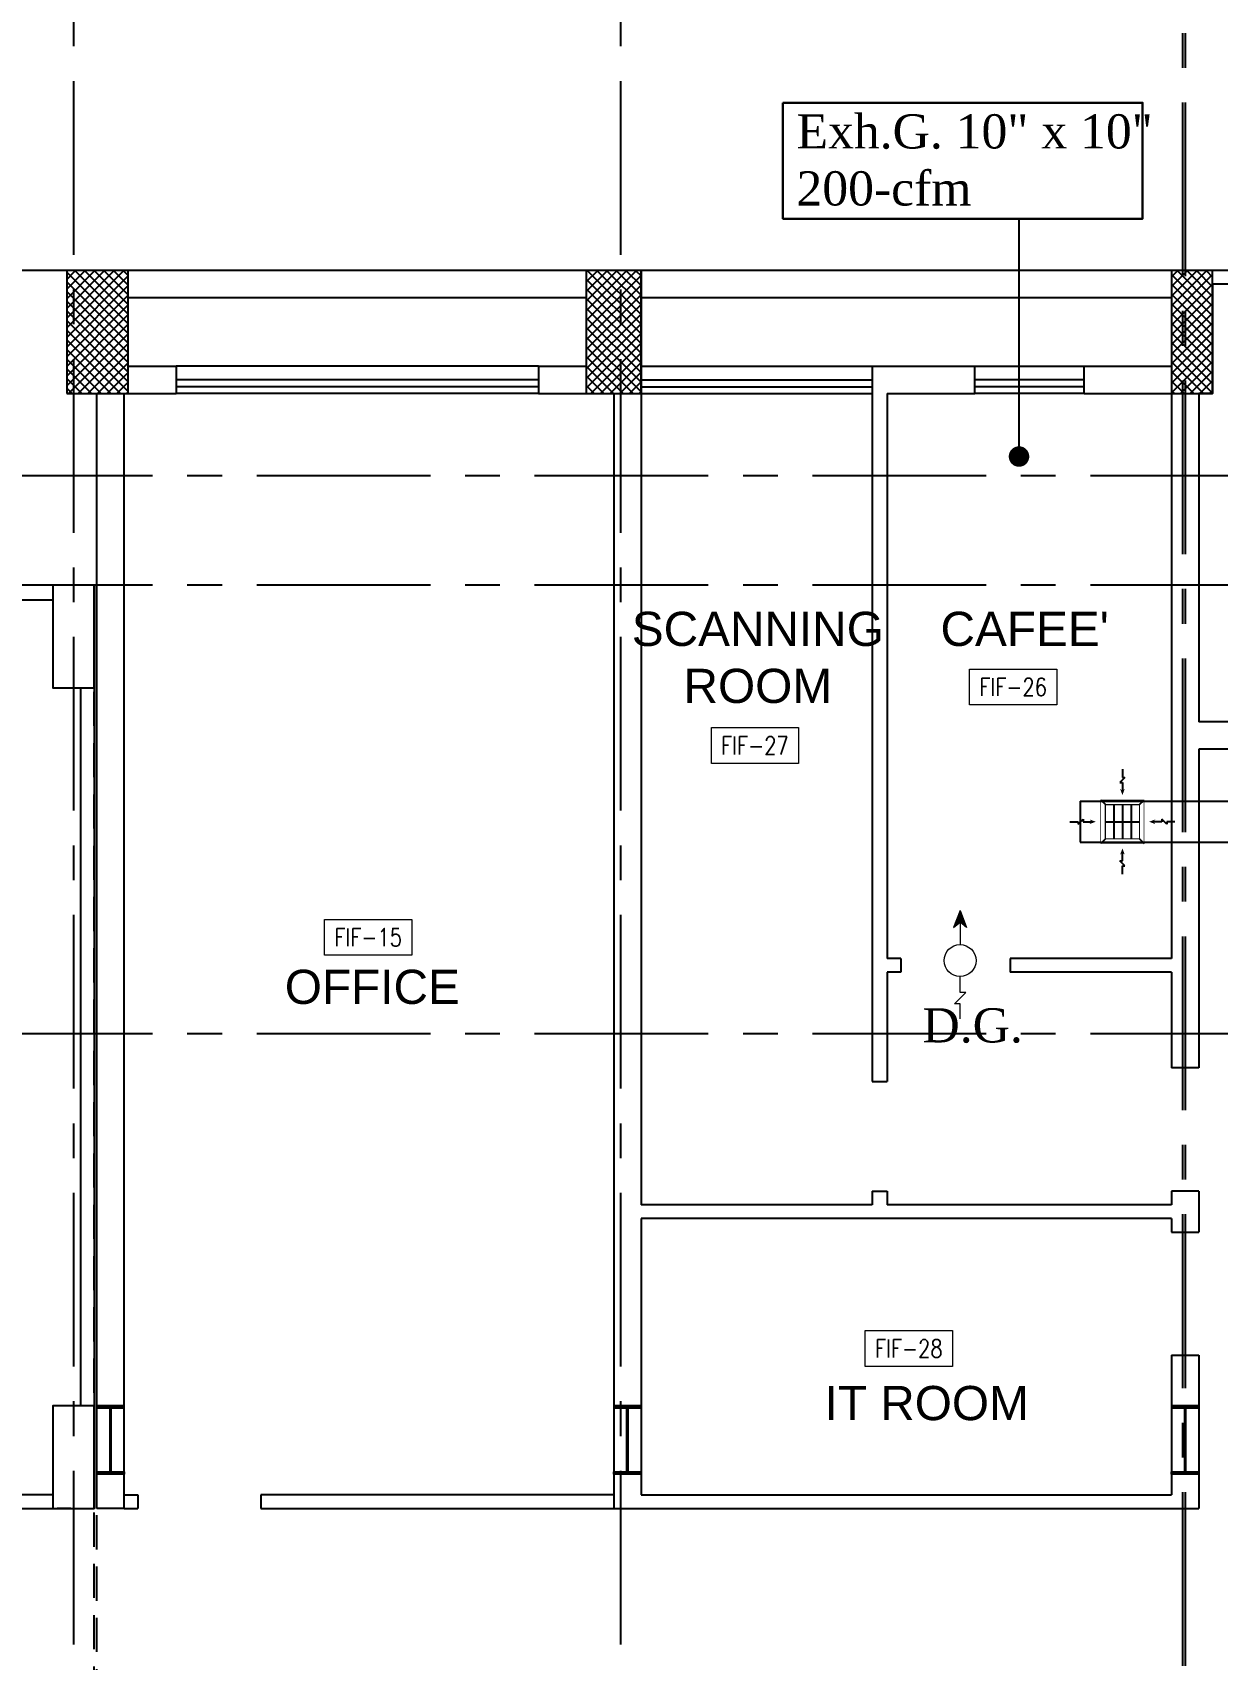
# Model space of a CAD drawing. Extents: x -462 to -395, y 38 to 356.
# Drawn here: x -421.26 to -412.59, y 258.59 to 270.48 of the extents above; entities that cross this region are included whole.
import ezdxf
from ezdxf.enums import TextEntityAlignment as Align

# ---------------------------------------------------------------- set-up
doc = ezdxf.new("R2010")
doc.units = 0
doc.header["$MEASUREMENT"] = 0
doc.linetypes.add('CENTERX2', pattern=[101.6, 63.5, -12.7, 12.7, -12.7])
doc.linetypes.add('HIDDEN', pattern=[0.375, 0.25, -0.125])
for name, color, linetype in [('05_AC-EX.DUCT', 1, 'Continuous'), ('AXIS', 1, 'CENTERX2'), ('COL', 2, 'Continuous'), ('COLHATCH', 5, 'Continuous'), ('column', 6, 'Continuous'), ('elev', 2, 'Continuous'), ('FASEL', 253, 'Continuous'), ('M-DIFUSER', 195, 'Continuous'), ('Ties', 5, 'Continuous'), ('WALL', 4, 'Continuous'), ('WIN', 5, 'Continuous'), ('ZONE TEXT', 73, 'Continuous')]:
    doc.layers.add(name, color=color, linetype=linetype)
for name, color, linetype, lineweight in [('09_AC-F.DAMPER', 2, 'Continuous', 35), ('A-SYMB-RMNU', 4, 'Continuous', 9), ('AC-TEXT', 15, 'Continuous', 30), ('LOUVER', 9, 'Continuous', 9)]:
    doc.layers.add(name, color=color, linetype=linetype, lineweight=lineweight)
doc.styles.add('AC', font='romans.shx', dxfattribs={"height": 0.2})
doc.styles.add('ROMANS-TITLE', font='ROMANS.shx', dxfattribs={"width": 0.8})
doc.styles.add('RS-DIM', font='xarb.shx', dxfattribs={"width": 0.9})
doc.dimstyles.new('Dim100', dxfattribs={"dimtxt": 0.25, "dimasz": 0.15, "dimexe": 0.2, "dimexo": 0.2, "dimgap": 0.04, "dimtad": 3, "dimrnd": 0.0005, "dimzin": 0, "dimdsep": 46, "dimtxsty": 'RS-DIM', "dimblk": 'ARCHTICK', "dimcen": 0.2, "dimdle": 0.2, "dimse1": 1, "dimse2": 1, "dimclrd": 1, "dimclre": 8, "dimclrt": 74, "dimadec": 0, "dimazin": 0, "dimtfac": 1, "dimtofl": 0, "dimtmove": 1, "dimatfit": 3, "dimldrblk": 'OPEN90', "dimfxl": 0.2, "dimtolj": 1, "dimtzin": 0, "dimarcsym": 0})
pattern_1 = [(45, (860.911442, 526.841553), (-0.01347038418, 0.01347038418), []), (45, (860.920422, 526.841553), (-0.01347038418, 0.01347038418), [])]
pattern_2 = [(45, (868.771442, 526.841553), (-0.01347038418, 0.01347038418), []), (45, (868.780422, 526.841553), (-0.01347038418, 0.01347038418), [])]
pattern_3 = [(45, (864.691442, 526.841553), (-0.01347038418, 0.01347038418), []), (45, (864.700422, 526.841553), (-0.01347038418, 0.01347038418), [])]
pattern_4 = [(45, (-233.06965, 51.165443), (-0.035355339, 0.035355339), []), (135, (-233.06965, 51.165443), (-0.035355339, -0.035355339), [])]

# ---------------------------------------------------------------- blocks, each defined once
blk = doc.blocks.new('A$C0B8779AA')
at = {"layer": 'M-DIFUSER', "color": 122}
for p, q in [((0.2836, 0.4593), (0.2617, 0.4373)), ((0.2617, 0.4373), (0.2727, 0.4373)), ((0.2727, 0.4953), (0.2727, 0.4593)), ((0.2727, 0.4593), (0.2836, 0.4593)), ((0.2727, 0.4373), (0.2727, 0.4001)), ((0.0425, 0.2652), (0.0786, 0.2652)), ((0.0786, 0.2542), (0.1006, 0.2762)), ((0.0786, 0.2652), (0.0786, 0.2542)), ((0.1006, 0.2762), (0.1006, 0.2652)), ((0.1006, 0.2652), (0.1377, 0.2652)), ((0.4448, 0.2652), (0.4076, 0.2652)), ((0.4448, 0.2762), (0.4448, 0.2652)), ((0.4667, 0.2542), (0.4448, 0.2762)), ((0.5028, 0.2652), (0.4667, 0.2652)), ((0.4667, 0.2652), (0.4667, 0.2542)), ((0.2617, 0.0931), (0.2727, 0.0931)), ((0.2836, 0.0712), (0.2617, 0.0931)), ((0.2727, 0.0931), (0.2727, 0.1303)), ((0.2727, 0.0351), (0.2727, 0.0712)), ((0.2727, 0.0712), (0.2836, 0.0712))]:
    blk.add_line(p, q, dxfattribs=at)
at = {"layer": 'M-DIFUSER'}
for p, q in [((0.1977, 0.3402), (0.1777, 0.3602)), ((0.3477, 0.3402), (0.3677, 0.3602)), ((0.2352, 0.3402), (0.2352, 0.1902)), ((0.2727, 0.3402), (0.2727, 0.1902)), ((0.3102, 0.3402), (0.3102, 0.1902)), ((0.1977, 0.2652), (0.3477, 0.2652)), ((0.1977, 0.1902), (0.1777, 0.1702)), ((0.3477, 0.1902), (0.3677, 0.1702))]:
    blk.add_line(p, q, dxfattribs=at)
at = {"layer": 'M-DIFUSER', "color": 21, "const_width": 0.00288}
blk.add_lwpolyline([(0.1777, 0.3602), (0.3677, 0.3602), (0.3677, 0.1702), (0.1777, 0.1702)], close=True, dxfattribs=at)
at = {"layer": 'M-DIFUSER', "const_width": 0.0048}
blk.add_lwpolyline([(0.1977, 0.3402), (0.3477, 0.3402), (0.3477, 0.1902), (0.1977, 0.1902)], close=True, dxfattribs=at)
at = {"layer": 'M-DIFUSER', "color": 122}
for points in [[(0.2829, 0.4097), (0.2727, 0.4011), (0.2727, 0.3822), (0.2624, 0.4097)], [(0.1282, 0.2549), (0.1368, 0.2652), (0.1556, 0.2652), (0.1282, 0.2755)], [(0.4171, 0.2549), (0.4085, 0.2652), (0.3897, 0.2652), (0.4171, 0.2755)], [(0.2829, 0.1208), (0.2727, 0.1293), (0.2727, 0.1482), (0.2624, 0.1208)]]:
    blk.add_solid(points, dxfattribs=at)
blk = doc.blocks.new('DOT')
at = {"color": 0, "linetype": 'ByBlock'}
blk.add_line((-0.5, 0), (-1, 0), dxfattribs=at)
at = {"color": 0, "linetype": 'ByBlock', "const_width": 0.5}
blk.add_lwpolyline([(-0.25, 0, 1), (0.25, 0, 1)], format="xyb", close=True, dxfattribs=at)
blk = doc.blocks.new('LOUVER')
at = {"layer": 'LOUVER', "color": 2}
for p, q in [((0, 0), (0, -0.137)), ((0.052, -0.137), (-0.052, -0.24)), ((0, -0.137), (0.052, -0.137)), ((-0.052, -0.24), (0, -0.24)), ((0, -0.24), (0, -0.385)), ((0, -0.969), (0, -0.677)), ((-0.059, -0.833), (0, -0.882)), ((0, -0.989), (-0.059, -0.833)), ((0, -0.989), (0.059, -0.833)), ((0.059, -0.833), (0, -0.882))]:
    blk.add_line(p, q, dxfattribs=at)
blk.add_circle((0, -0.531), 0.146, dxfattribs=at)
for points in [[(-0.059, -0.833), (0, -0.989), (0, -0.882)], [(0.059, -0.833), (0, -0.989), (0, -0.882)]]:
    blk.add_solid(points, dxfattribs=at)
blk = doc.blocks.new('A-ROOM')
at = {"layer": 'A-SYMB-RMNU'}
blk.add_lwpolyline([(-425, 175), (425, 175), (425, -175), (-425, -175)], close=True, dxfattribs=at)
at = {"layer": 'A-SYMB-RMNU', "style": 'ROMANS-TITLE', "width": 0.8}
blk.add_attdef('ROOM-NO', text='', height=175, dxfattribs=at).set_placement((0, 0), align=Align.MIDDLE)

msp = doc.modelspace()

# ---------------------------------------------------------------- hatches: boundary and pattern name
at = {"layer": 'COLHATCH', "linetype": 'Continuous'}
h = msp.add_hatch(dxfattribs=at)
h.set_pattern_fill('_USER', color=252, scale=0.05, angle=45, style=0, double=1, pattern_type=0)
h.set_pattern_definition(pattern_4)
h.paths.add_polyline_path([(-412.63, 268.745), (-412.93, 268.745), (-412.93, 267.845), (-412.63, 267.845)])
h.paths.add_polyline_path([(-410.63, 268.745), (-411.43, 268.745), (-411.43, 268.445), (-410.63, 268.445)])
h.paths.add_polyline_path([(-410.83, 263.165), (-411.63, 263.165), (-411.63, 262.865), (-410.83, 262.865)])
h.paths.add_polyline_path([(-408.28, 263.165), (-409.08, 263.165), (-409.08, 262.865), (-408.28, 262.865)])
h.paths.add_polyline_path([(-408.68, 266.745), (-408.98, 266.745), (-408.98, 266.145), (-408.68, 266.145)])
h.paths.add_polyline_path([(-410.537, 251.895), (-411.637, 251.895), (-411.637, 251.595), (-410.784, 251.595, -0.011587), (-410.8, 250.91), (-410.55, 250.899, 0.01656)])
h.paths.add_polyline_path([(-410.732, 249.165), (-410.985, 249.165, -0.040808), (-411.574, 246.827), (-411.337, 246.745, 0.04151)])
h.paths.add_polyline_path([(-412.63, 249.765), (-412.93, 249.765), (-412.93, 248.865), (-412.63, 248.865)])
h.paths.add_polyline_path([(-416.76, 249.765), (-417.16, 249.765), (-417.16, 248.865), (-416.76, 248.865)])
h.paths.add_polyline_path([(-420.56, 249.765), (-421.01, 249.765), (-421.01, 248.865), (-420.56, 248.865)])
h.paths.add_polyline_path([(-420.81, 247.945), (-421.11, 247.945), (-421.11, 247.045), (-420.81, 247.045)])
h.paths.add_polyline_path([(-428.81, 249.765), (-429.11, 249.765), (-429.11, 248.865), (-428.81, 248.865)])
h.paths.add_polyline_path([(-428.81, 247.945), (-429.11, 247.945), (-429.11, 247.045), (-428.81, 247.045)])
h.paths.add_polyline_path([(-428.81, 267.595), (-429.11, 267.595), (-429.11, 266.995), (-428.81, 266.995)])
h.paths.add_polyline_path([(-420.56, 268.745), (-421.01, 268.745), (-421.01, 267.845), (-420.56, 267.845)])
h.paths.add_polyline_path([(-428.81, 270.945), (-429.11, 270.945), (-429.11, 270.345), (-428.81, 270.345)])
h.paths.add_polyline_path([(-430.16, 268.745), (-435.86, 268.745), (-435.86, 266.995), (-435.56, 266.995), (-435.56, 268.445), (-430.46, 268.445), (-430.46, 266.995), (-430.16, 266.995)])
h.paths.add_polyline_path([(-435.56, 270.945), (-435.86, 270.945), (-435.86, 270.345), (-435.56, 270.345)])
h.paths.add_polyline_path([(-444.91, 268.745), (-445.36, 268.745), (-445.36, 267.845), (-444.91, 267.845)])
h.paths.add_polyline_path([(-448.71, 268.745), (-449.11, 268.745), (-449.11, 267.845), (-448.71, 267.845)])
h.paths.add_polyline_path([(-452.99, 268.745), (-453.29, 268.745), (-453.29, 267.845), (-452.99, 267.845)])
h.paths.add_polyline_path([(-454.49, 268.745), (-455.29, 268.745), (-455.29, 268.445), (-454.49, 268.445)])
h.paths.add_polyline_path([(-456.94, 266.745), (-457.24, 266.745), (-457.24, 266.145), (-456.94, 266.145)])
h.paths.add_polyline_path([(-454.29, 263.165), (-455.09, 263.165), (-455.09, 262.865), (-454.29, 262.865)])
h.paths.add_polyline_path([(-456.84, 263.165), (-457.64, 263.165), (-457.64, 262.865), (-456.84, 262.865)])
h.paths.add_polyline_path([(-456.84, 258.165), (-457.64, 258.165), (-457.64, 257.865), (-456.84, 257.865)])
h.paths.add_polyline_path([(-454.29, 258.115), (-455.19, 258.115), (-455.19, 257.865), (-454.29, 257.865)])
h.paths.add_polyline_path([(-454.282, 251.895), (-455.382, 251.895, 0.01656), (-455.369, 250.899), (-455.119, 250.91, -0.011587), (-455.135, 251.595), (-454.282, 251.595)])
h.paths.add_polyline_path([(-454.934, 249.165), (-455.188, 249.165, 0.04151), (-454.582, 246.745), (-454.346, 246.827, -0.040808)])
h.paths.add_polyline_path([(-452.99, 249.765), (-453.29, 249.765), (-453.29, 248.865), (-452.99, 248.865)])
h.paths.add_polyline_path([(-448.76, 249.765), (-449.16, 249.765), (-449.16, 248.865), (-448.76, 248.865)])
h.paths.add_polyline_path([(-444.91, 249.765), (-445.36, 249.765), (-445.359, 248.865), (-444.909, 248.865)])
h.paths.add_polyline_path([(-444.81, 247.945), (-445.11, 247.945), (-445.11, 247.045), (-444.81, 247.045)])
h.paths.add_polyline_path([(-436.81, 249.765), (-437.11, 249.765), (-437.11, 248.865), (-436.81, 248.865)])
h.paths.add_polyline_path([(-436.81, 247.945), (-437.11, 247.945), (-437.11, 247.045), (-436.81, 247.045)])
h = msp.add_hatch(dxfattribs=at)
h.set_pattern_fill('_USER', color=252, scale=0.05, angle=45, style=0, double=1, pattern_type=0)
h.set_pattern_definition(pattern_4)
h.paths.add_polyline_path([(-416.81, 268.745), (-417.21, 268.745), (-417.21, 267.845), (-416.81, 267.845)])
at = {"layer": 'Ties'}
h = msp.add_hatch(dxfattribs=at)
h.set_pattern_fill('ANSI32', color=252, scale=0.002, style=0)
h.set_pattern_definition(pattern_1)
h.paths.add_polyline_path([(-420.59, 260.445), (-420.79, 260.445), (-420.79, 260.429), (-420.59, 260.429)])
h = msp.add_hatch(dxfattribs=at)
h.set_pattern_fill('ANSI32', color=252, scale=0.002, style=0)
h.set_pattern_definition(pattern_1)
h.paths.add_polyline_path([(-420.685, 260.429), (-420.695, 260.429), (-420.695, 259.961), (-420.685, 259.961)])
h = msp.add_hatch(dxfattribs=at)
h.set_pattern_fill('ANSI32', color=252, scale=0.002, style=0)
h.set_pattern_definition(pattern_3)
h.paths.add_polyline_path([(-416.81, 260.445), (-417.01, 260.445), (-417.01, 260.429), (-416.81, 260.429)])
h = msp.add_hatch(dxfattribs=at)
h.set_pattern_fill('ANSI32', color=252, scale=0.002, style=0)
h.set_pattern_definition(pattern_3)
h.paths.add_polyline_path([(-416.905, 260.429), (-416.915, 260.429), (-416.915, 259.961), (-416.905, 259.961)])
h = msp.add_hatch(dxfattribs=at)
h.set_pattern_fill('ANSI32', color=252, scale=0.002, style=0)
h.set_pattern_definition(pattern_2)
h.paths.add_polyline_path([(-412.73, 260.445), (-412.93, 260.445), (-412.93, 260.429), (-412.73, 260.429)])
h = msp.add_hatch(dxfattribs=at)
h.set_pattern_fill('ANSI32', color=252, scale=0.002, style=0)
h.set_pattern_definition(pattern_2)
h.paths.add_polyline_path([(-412.825, 260.429), (-412.835, 260.429), (-412.835, 259.961), (-412.825, 259.961)])
h = msp.add_hatch(dxfattribs=at)
h.set_pattern_fill('ANSI32', color=252, scale=0.002, style=0)
h.set_pattern_definition(pattern_1)
h.paths.add_polyline_path([(-420.59, 259.961), (-420.79, 259.961), (-420.79, 259.945), (-420.59, 259.945)])
h = msp.add_hatch(dxfattribs=at)
h.set_pattern_fill('ANSI32', color=252, scale=0.002, style=0)
h.set_pattern_definition(pattern_3)
h.paths.add_polyline_path([(-416.81, 259.961), (-417.01, 259.961), (-417.01, 259.945), (-416.81, 259.945)])
h = msp.add_hatch(dxfattribs=at)
h.set_pattern_fill('ANSI32', color=252, scale=0.002, style=0)
h.set_pattern_definition(pattern_2)
h.paths.add_polyline_path([(-412.73, 259.961), (-412.93, 259.961), (-412.93, 259.945), (-412.73, 259.945)])

# ---------------------------------------------------------------- linework, layer by layer
at = {"layer": '05_AC-EX.DUCT', "linetype": 'Continuous'}
for p, q in [((-413.598, 264.865), (-410.605, 264.865)), ((-413.598, 264.865), (-413.598, 264.565)), ((-413.598, 264.865), (-410.605, 264.865)), ((-413.598, 264.865), (-413.598, 264.565)), ((-413.598, 264.565), (-410.505, 264.565)), ((-413.598, 264.565), (-410.505, 264.565))]:
    msp.add_line(p, q, dxfattribs=at)
at = {"layer": 'AC-TEXT', "color": 34, "linetype": 'Continuous'}
msp.add_lwpolyline([(-415.772, 269.972), (-413.142, 269.972), (-413.142, 269.123), (-415.772, 269.123)], close=True, dxfattribs=at)
at = {"layer": 'AXIS', "color": 252, "linetype": 'CENTERX2', "ltscale": 0.02}
for p, q in [((-420.96, 274.194), (-420.96, 241.746)), ((-416.96, 274.194), (-416.96, 241.746)), ((-412.85, 274.037), (-412.85, 241.903)), ((-412.83, 274.037), (-412.83, 241.903)), ((-406.158, 268.745), (-459.761, 268.745)), ((-406.158, 267.245), (-459.761, 267.245)), ((-406.158, 266.445), (-459.761, 266.445)), ((-406.158, 263.165), (-459.761, 263.165))]:
    msp.add_line(p, q, dxfattribs=at)
at = {"layer": 'COL', "color": 252, "linetype": 'Continuous'}
for points in [[(-420.81, 266.445), (-421.11, 266.445), (-421.11, 265.695), (-420.81, 265.695)], [(-420.81, 260.445), (-421.11, 260.445), (-421.11, 259.695), (-420.81, 259.695)]]:
    msp.add_lwpolyline(points, close=True, dxfattribs=at)
at = {"layer": 'column'}
for points in [[(-421.01, 267.845), (-420.56, 267.845), (-420.56, 268.745), (-421.01, 268.745)], [(-416.81, 268.745), (-417.21, 268.745), (-417.21, 267.845), (-416.81, 267.845)], [(-417.21, 267.845), (-416.81, 267.845), (-416.81, 268.745), (-417.21, 268.745)], [(-412.93, 267.845), (-412.63, 267.845), (-412.63, 268.745), (-412.93, 268.745)]]:
    msp.add_lwpolyline(points, close=True, dxfattribs=at)
at = {"layer": 'elev', "color": 252}
for p, q in [((-417.21, 268.745), (-420.56, 268.745)), ((-412.93, 268.745), (-416.81, 268.745)), ((-417.21, 268.545), (-420.56, 268.545)), ((-412.93, 268.545), (-416.81, 268.545))]:
    msp.add_line(p, q, dxfattribs=at)
at = {"layer": 'FASEL', "linetype": 'HIDDEN'}
for points in [[(-424.81, 251.695), (-421.11, 251.695), (-421.11, 251.165), (-420.81, 251.165), (-420.81, 266.445)], [(-424.79, 251.675), (-421.13, 251.675), (-421.13, 251.145), (-420.79, 251.145), (-420.79, 265.915)]]:
    msp.add_lwpolyline(points, dxfattribs=at)
at = {"layer": 'Ties', "color": 252}
for points in [[(-420.79, 260.429), (-420.59, 260.429), (-420.59, 260.445), (-420.79, 260.445)], [(-417.01, 260.429), (-416.81, 260.429), (-416.81, 260.445), (-417.01, 260.445)], [(-412.93, 260.429), (-412.73, 260.429), (-412.73, 260.445), (-412.93, 260.445)], [(-420.79, 259.961), (-420.59, 259.961), (-420.59, 259.945), (-420.79, 259.945)], [(-417.01, 259.961), (-416.81, 259.961), (-416.81, 259.945), (-417.01, 259.945)], [(-412.93, 259.961), (-412.73, 259.961), (-412.73, 259.945), (-412.93, 259.945)]]:
    msp.add_lwpolyline(points, close=True, dxfattribs=at)
for points in [[(-420.695, 260.429), (-420.695, 259.961)], [(-420.685, 259.961), (-420.685, 260.429)], [(-416.915, 260.429), (-416.915, 259.961)], [(-416.905, 259.961), (-416.905, 260.429)], [(-412.835, 260.429), (-412.835, 259.961)], [(-412.825, 259.961), (-412.825, 260.429)]]:
    msp.add_lwpolyline(points, dxfattribs=at)
at = {"layer": 'WALL', "color": 252, "linetype": 'Continuous'}
for p, q in [((-421.01, 268.745), (-421.01, 267.845)), ((-420.56, 268.745), (-421.01, 268.745)), ((-420.56, 268.045), (-420.56, 268.745)), ((-416.81, 268.745), (-417.21, 268.745)), ((-417.21, 268.745), (-417.21, 268.045)), ((-416.81, 268.745), (-416.81, 261.915)), ((-412.93, 268.745), (-412.93, 268.045)), ((-412.33, 268.745), (-412.93, 268.745)), ((-412.33, 268.645), (-412.63, 268.645)), ((-412.63, 268.645), (-412.63, 267.845)), ((-420.56, 268.045), (-420.21, 268.045)), ((-420.21, 268.045), (-420.21, 267.845)), ((-417.56, 268.045), (-417.56, 267.845)), ((-417.56, 268.045), (-417.21, 268.045)), ((-415.12, 268.045), (-415.12, 262.815)), ((-415.12, 268.045), (-414.37, 268.045)), ((-414.37, 267.845), (-414.37, 268.045)), ((-413.57, 267.845), (-413.57, 268.045)), ((-413.57, 268.045), (-412.93, 268.045)), ((-421.01, 267.845), (-420.79, 267.845)), ((-420.79, 259.695), (-420.79, 267.845)), ((-420.59, 259.695), (-420.59, 267.845)), ((-420.59, 267.845), (-420.21, 267.845)), ((-417.56, 267.845), (-417.01, 267.845)), ((-417.01, 267.845), (-417.01, 259.695)), ((-415.01, 267.845), (-415.01, 263.715)), ((-415.01, 267.845), (-414.37, 267.845)), ((-413.57, 267.845), (-412.93, 267.845)), ((-412.93, 267.845), (-412.93, 263.715)), ((-412.73, 267.845), (-412.73, 265.445)), ((-412.63, 267.845), (-412.73, 267.845)), ((-420.81, 266.445), (-423.08, 266.445)), ((-420.81, 266.445), (-420.81, 259.695)), ((-421.11, 266.335), (-422.97, 266.335)), ((-421.11, 266.335), (-421.11, 265.695)), ((-421.11, 265.695), (-420.91, 265.695)), ((-420.91, 265.695), (-420.91, 260.445)), ((-412.23, 265.445), (-412.73, 265.445)), ((-412.73, 265.245), (-412.73, 262.915)), ((-412.23, 265.245), (-412.73, 265.245)), ((-414.91, 263.715), (-415.01, 263.715)), ((-414.91, 263.715), (-414.91, 263.615)), ((-412.93, 263.715), (-414.11, 263.715)), ((-414.11, 263.715), (-414.11, 263.615)), ((-415.01, 263.615), (-415.01, 262.815)), ((-414.91, 263.615), (-415.01, 263.615)), ((-412.93, 263.615), (-414.11, 263.615)), ((-412.93, 263.615), (-412.93, 262.915)), ((-412.73, 262.915), (-412.93, 262.915)), ((-415.12, 262.815), (-415.01, 262.815)), ((-415.12, 261.915), (-416.81, 261.915)), ((-415.12, 262.015), (-415.01, 262.015)), ((-415.12, 262.015), (-415.12, 261.915)), ((-415.01, 262.015), (-415.01, 261.915)), ((-412.93, 261.915), (-415.01, 261.915)), ((-412.73, 262.015), (-412.93, 262.015)), ((-412.93, 262.015), (-412.93, 261.915)), ((-412.73, 262.015), (-412.73, 261.715)), ((-412.93, 261.815), (-416.81, 261.815)), ((-416.81, 261.815), (-416.81, 259.795)), ((-412.93, 261.815), (-412.93, 261.715)), ((-412.93, 261.715), (-412.73, 261.715)), ((-412.93, 260.815), (-412.73, 260.815)), ((-412.93, 260.815), (-412.93, 259.795)), ((-412.73, 260.815), (-412.73, 259.695)), ((-420.91, 260.445), (-421.11, 260.445)), ((-421.11, 260.445), (-421.11, 259.695)), ((-416.81, 259.795), (-412.93, 259.795)), ((-421.11, 259.695), (-420.81, 259.695)), ((-420.98, 259.695), (-421.08, 259.695)), ((-420.59, 259.695), (-420.79, 259.695)), ((-417.01, 259.695), (-412.73, 259.695))]:
    msp.add_line(p, q, dxfattribs=at)
at = {"layer": 'WIN', "color": 252}
for p, q in [((-417.56, 268.045), (-420.21, 268.045)), ((-416.81, 268.045), (-415.12, 268.045)), ((-414.37, 268.045), (-413.57, 268.045)), ((-417.56, 267.945), (-420.21, 267.945)), ((-417.56, 267.895), (-420.21, 267.895)), ((-416.81, 267.945), (-415.12, 267.945)), ((-416.81, 267.895), (-415.12, 267.895)), ((-413.57, 267.945), (-414.37, 267.945)), ((-413.57, 267.895), (-414.37, 267.895)), ((-417.56, 267.845), (-420.21, 267.845)), ((-416.81, 267.845), (-415.12, 267.845)), ((-413.57, 267.845), (-414.37, 267.845)), ((-421.11, 259.795), (-423.81, 259.795)), ((-420.59, 259.795), (-420.49, 259.795)), ((-420.49, 259.795), (-420.49, 259.695)), ((-419.59, 259.795), (-419.59, 259.695)), ((-417.01, 259.795), (-419.59, 259.795)), ((-423.81, 259.695), (-421.11, 259.695)), ((-420.59, 259.695), (-420.49, 259.695)), ((-419.59, 259.695), (-417.01, 259.695))]:
    msp.add_line(p, q, dxfattribs=at)

# ---------------------------------------------------------------- block references
at = {"layer": '09_AC-F.DAMPER', "xscale": 0.8000000000465661, "yscale": 0.8000000000465661, "zscale": 0.7999999999992726, "rotation": 180}
msp.add_blockref('LOUVER', (-414.477, 263.275), dxfattribs=at)
at = {"layer": 'A-SYMB-RMNU', "xscale": 0.0007500000000391083, "yscale": 0.0007500000000106866, "zscale": 0.00075}
for p, values in [((-414.089, 265.7), {'ROOM-NO': 'FIF-26'}), ((-415.977, 265.272), {'ROOM-NO': 'FIF-27'}), ((-418.805, 263.87), {'ROOM-NO': 'FIF-15'}), ((-414.852, 260.864), {'ROOM-NO': 'FIF-28'})]:
    msp.add_blockref('A-ROOM', p, dxfattribs=at).add_auto_attribs(values)
at = {"layer": 'M-DIFUSER', "color": 21, "xscale": 1.666666666485639, "zscale": 1.666666666485652}
for yscale in [1.666666666485668, 1.666666666485639]:
    msp.add_blockref('A$C0B8779AA', (-413.744, 264.273), dxfattribs=dict(at, yscale=yscale))

# ---------------------------------------------------------------- texts
at = {"layer": 'AC-TEXT', "color": 34, "linetype": 'Continuous', "char_height": 0.25, "style": 'AC'}
for s, insert, width, attachment_point in [('\\A1;{\\fTimes New Roman|b0|i0|c0|p18;Exh.G. 10" x 10"\\P200-cfm  }', (-415.673, 269.887, -0.04), 5.79084, 1), ('\\A1;{\\fTimes New Roman|b0|i0|c0|p18;\\C256;D.G.}', (-414.752, 263.096), 3.95146, 7)]:
    msp.add_mtext(s, dxfattribs=dict(at, insert=insert, width=width, attachment_point=attachment_point))
at = {"layer": 'ZONE TEXT', "linetype": 'Continuous', "char_height": 0.25, "style": 'AC'}
for s, insert, width, attachment_point in [('{\\fArial|b0|i0|c0|p34;SCANNING\\PROOM}', (-415.956, 266.25), 2.04137, 2), ("{\\fArial|b0|i0|c0|p34;CAFEE'}", (-414.62, 266.25), 3.29288, 1), ('{\\fArial|b0|i0|c0|p34;OFFICE}', (-419.415, 263.633), 3.29288, 1), ('{\\fArial|b0|i0|c0|p34;IT ROOM}', (-415.468, 260.59), 3.29288, 1)]:
    msp.add_mtext(s, dxfattribs=dict(at, insert=insert, width=width, attachment_point=attachment_point))

# ---------------------------------------------------------------- leaders
at = {"layer": 'AC-TEXT', "color": 34, "linetype": 'Continuous'}
msp.add_leader([(-414.046, 267.385), (-414.046, 269.123)], dimstyle='Dim100', override={"dimtad": 0, "dimclrd": 34, "dimldrblk": 'DOT', "dimfxl": 0, "dimfxlon": 1, "dimarcsym": 1}, dxfattribs=at)

doc.saveas('drawing.dxf')
